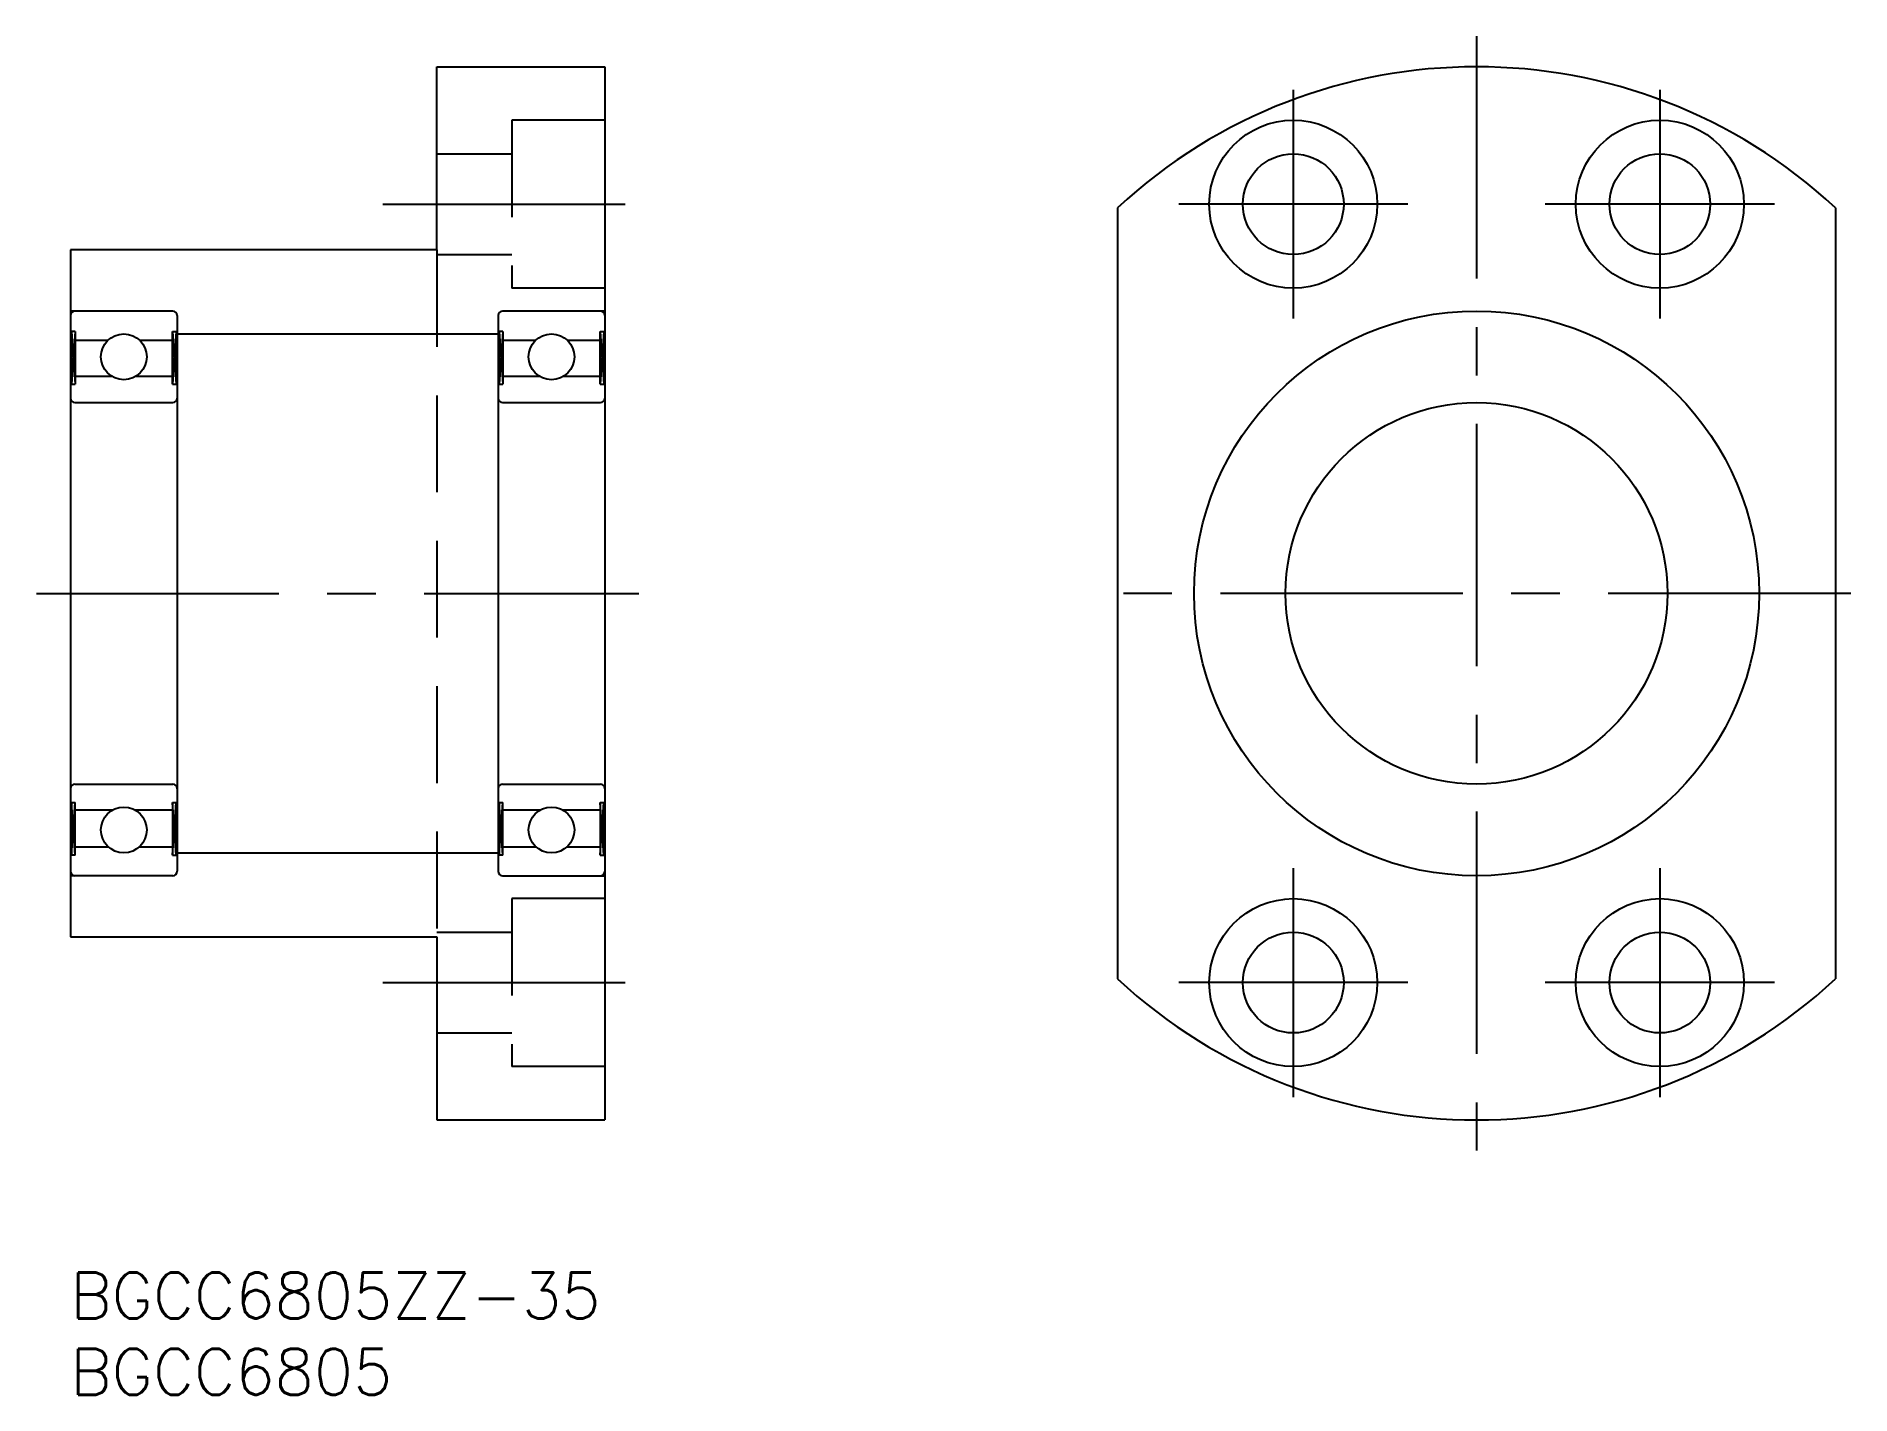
# Model space of a CAD drawing. Extents: x -2 to 117, y -8 to 81.
import ezdxf

# ---------------------------------------------------------------- set-up
doc = ezdxf.new("R2010")
doc.units = 0
doc.header["$LTSCALE"] = 0.5
doc.linetypes.add('CENTER', pattern=[50.8, 31.75, -6.35, 6.35, -6.35])
doc.linetypes.add('DASHED', pattern=[19.05, 12.7, -6.35])
for name, color, linetype in [('MSM_CENTER', 1, 'CENTER'), ('MSM_CONTINUOUS', 7, 'CONTINUOUS'), ('MSM_DASHED', 4, 'DASHED'), ('MSM_NARROW', 5, 'CONTINUOUS'), ('MSM_PART_NUMBER', 7, 'CONTINUOUS')]:
    doc.layers.add(name, color=color, linetype=linetype)
doc.styles.get("Standard").update_dxf_attribs({"font": 'txt.shx', "height": 3, "bigfont": 'bigfont.shx'})

msp = doc.modelspace()

# ---------------------------------------------------------------- linework, layer by layer
at = {"layer": 'MSM_CENTER'}
for p, q in [((92.07, 81), (92.07, 8)), ((80.07, 77.5), (80.07, 62.5)), ((104.07, 77.5), (104.07, 62.5)), ((20.45, 70), (37.34, 70)), ((87.57, 70), (72.57, 70)), ((111.57, 70), (96.57, 70)), ((-2.23, 44.5), (37.23, 44.5)), ((116.57, 44.5), (67.57, 44.5)), ((80.07, 26.5), (80.07, 11.5)), ((104.07, 26.5), (104.07, 11.5)), ((20.45, 19), (37.34, 19)), ((87.57, 19), (72.57, 19)), ((111.57, 19), (96.57, 19))]:
    msp.add_line(p, q, dxfattribs=at)
at = {"layer": 'MSM_CONTINUOUS'}
for p, q in [((24, 79), (35, 79)), ((24, 67), (24, 79)), ((35, 79), (35, 10)), ((68.57, 69.76), (68.57, 19.24)), ((115.57, 69.76), (115.57, 19.24)), ((0, 67), (0, 22)), ((24, 67), (0, 67)), ((6.7, 63), (0, 63)), ((35, 63), (28.3, 63)), ((7, 62.7), (7, 26.3)), ((28, 62.7), (28, 26.3)), ((0.32, 61.65), (0, 61.65)), ((0.08, 58.2), (0.08, 61.65)), ((0.32, 61.65), (0.32, 58.2)), ((0.32, 61.1), (2.48, 61.1)), ((4.52, 61.1), (6.68, 61.1)), ((6.68, 61.65), (7, 61.65)), ((6.68, 58.2), (6.68, 61.65)), ((6.92, 61.65), (6.92, 58.2)), ((7, 61.5), (28, 61.5)), ((28.32, 61.65), (28, 61.65)), ((28.08, 58.2), (28.08, 61.65)), ((28.32, 61.65), (28.32, 58.2)), ((28.32, 61.1), (30.48, 61.1)), ((32.52, 61.1), (34.68, 61.1)), ((34.68, 61.65), (35, 61.65)), ((34.68, 58.2), (34.68, 61.65)), ((34.92, 61.65), (34.92, 58.2)), ((2.75, 58.7), (0.32, 58.7)), ((6.68, 58.7), (4.25, 58.7)), ((30.75, 58.7), (28.32, 58.7)), ((34.68, 58.7), (32.25, 58.7)), ((0, 58.2), (0.32, 58.2)), ((6.68, 58.2), (7, 58.2)), ((28, 58.2), (28.32, 58.2)), ((34.68, 58.2), (35, 58.2)), ((0.3, 57), (6.7, 57)), ((28.3, 57), (34.7, 57)), ((0.3, 32), (6.7, 32)), ((28.3, 32), (34.7, 32)), ((0, 30.8), (0.32, 30.8)), ((0.08, 30.8), (0.08, 27.35)), ((0.32, 27.35), (0.32, 30.8)), ((2.75, 30.3), (0.32, 30.3)), ((6.68, 30.3), (4.25, 30.3)), ((6.68, 30.8), (6.68, 27.35)), ((6.68, 30.8), (7, 30.8)), ((6.92, 27.35), (6.92, 30.8)), ((28, 30.8), (28.32, 30.8)), ((28.08, 30.8), (28.08, 27.35)), ((28.32, 27.35), (28.32, 30.8)), ((30.75, 30.3), (28.32, 30.3)), ((34.68, 30.3), (32.25, 30.3)), ((34.68, 30.8), (34.68, 27.35)), ((34.68, 30.8), (35, 30.8)), ((34.92, 27.35), (34.92, 30.8)), ((0.32, 27.35), (0, 27.35)), ((0.32, 27.9), (2.48, 27.9)), ((4.52, 27.9), (6.68, 27.9)), ((6.68, 27.35), (7, 27.35)), ((7, 27.5), (28, 27.5)), ((28.32, 27.35), (28, 27.35)), ((28.32, 27.9), (30.48, 27.9)), ((32.52, 27.9), (34.68, 27.9)), ((34.68, 27.35), (35, 27.35)), ((6.7, 26), (0, 26)), ((28.3, 26), (35, 26)), ((0, 22), (24, 22)), ((24, 22), (24, 10)), ((24, 10), (35, 10))]:
    msp.add_line(p, q, dxfattribs=at)
for centre, radius in [((80.07, 70), 5.5), ((104.07, 70), 5.5), ((80.07, 70), 3.3), ((104.07, 70), 3.3), ((92.07, 44.5), 18.5), ((3.5, 60), 1.5), ((31.5, 60), 1.5), ((92.07, 44.5), 12.5), ((3.5, 29), 1.5), ((31.5, 29), 1.5), ((80.07, 19), 5.5), ((104.07, 19), 5.5), ((80.07, 19), 3.3), ((104.07, 19), 3.3)]:
    msp.add_circle(centre, radius, dxfattribs=at)
for centre, radius, start, end in [((92.07, 44.5), 34.5, 47.0657, 132.9343), ((0.3, 62.7), 0.3, 90, 180), ((6.7, 62.7), 0.3, 0, 90), ((28.3, 62.7), 0.3, 90, 180), ((34.7, 62.7), 0.3, 0, 90), ((0.3, 57.3), 0.3, 180, 270), ((6.7, 57.3), 0.3, 270, 0), ((28.3, 57.3), 0.3, 180, 270), ((34.7, 57.3), 0.3, 270, 0), ((0.3, 31.7), 0.3, 90, 180), ((6.7, 31.7), 0.3, 0, 90), ((28.3, 31.7), 0.3, 90, 180), ((34.7, 31.7), 0.3, 0, 90), ((0.3, 26.3), 0.3, 180, 270), ((6.7, 26.3), 0.3, 270, 0), ((28.3, 26.3), 0.3, 180, 270), ((34.7, 26.3), 0.3, 270, 0), ((92.07, 44.5), 34.5, 227.0657, 312.9343)]:
    msp.add_arc(centre, radius, start, end, dxfattribs=at)
at = {"layer": 'MSM_DASHED'}
for p, q in [((35, 75.5), (28.9, 75.5)), ((28.9, 75.5), (28.9, 64.5)), ((24, 73.3), (28.9, 73.3)), ((24, 67), (24, 22)), ((24, 66.7), (28.9, 66.7)), ((35, 64.5), (28.9, 64.5)), ((28.9, 24.5), (28.9, 13.5)), ((35, 24.5), (28.9, 24.5)), ((24, 22.3), (28.9, 22.3)), ((24, 15.7), (28.9, 15.7)), ((35, 13.5), (28.9, 13.5))]:
    msp.add_line(p, q, dxfattribs=at)
at = {"layer": 'MSM_NARROW'}
for p, q in [((0.08, 61.65), (0.32, 58.2)), ((0.32, 61.65), (0.08, 58.2)), ((6.68, 61.65), (6.92, 58.2)), ((6.92, 61.65), (6.68, 58.2)), ((28.08, 61.65), (28.32, 58.2)), ((28.32, 61.65), (28.08, 58.2)), ((34.68, 61.65), (34.92, 58.2)), ((34.92, 61.65), (34.68, 58.2)), ((0.08, 27.35), (0.32, 30.8)), ((0.32, 27.35), (0.08, 30.8)), ((6.68, 27.35), (6.92, 30.8)), ((6.92, 27.35), (6.68, 30.8)), ((28.08, 27.35), (28.32, 30.8)), ((28.32, 27.35), (28.08, 30.8)), ((34.68, 27.35), (34.92, 30.8)), ((34.92, 27.35), (34.68, 30.8))]:
    msp.add_line(p, q, dxfattribs=at)

# ---------------------------------------------------------------- texts
at = {"layer": 'MSM_PART_NUMBER'}
for s, p in [('BGCC6805ZZ-35', (0, -3)), ('BGCC6805', (0, -8))]:
    msp.add_text(s, height=3, dxfattribs=at).set_placement(p)

doc.saveas('drawing.dxf')
